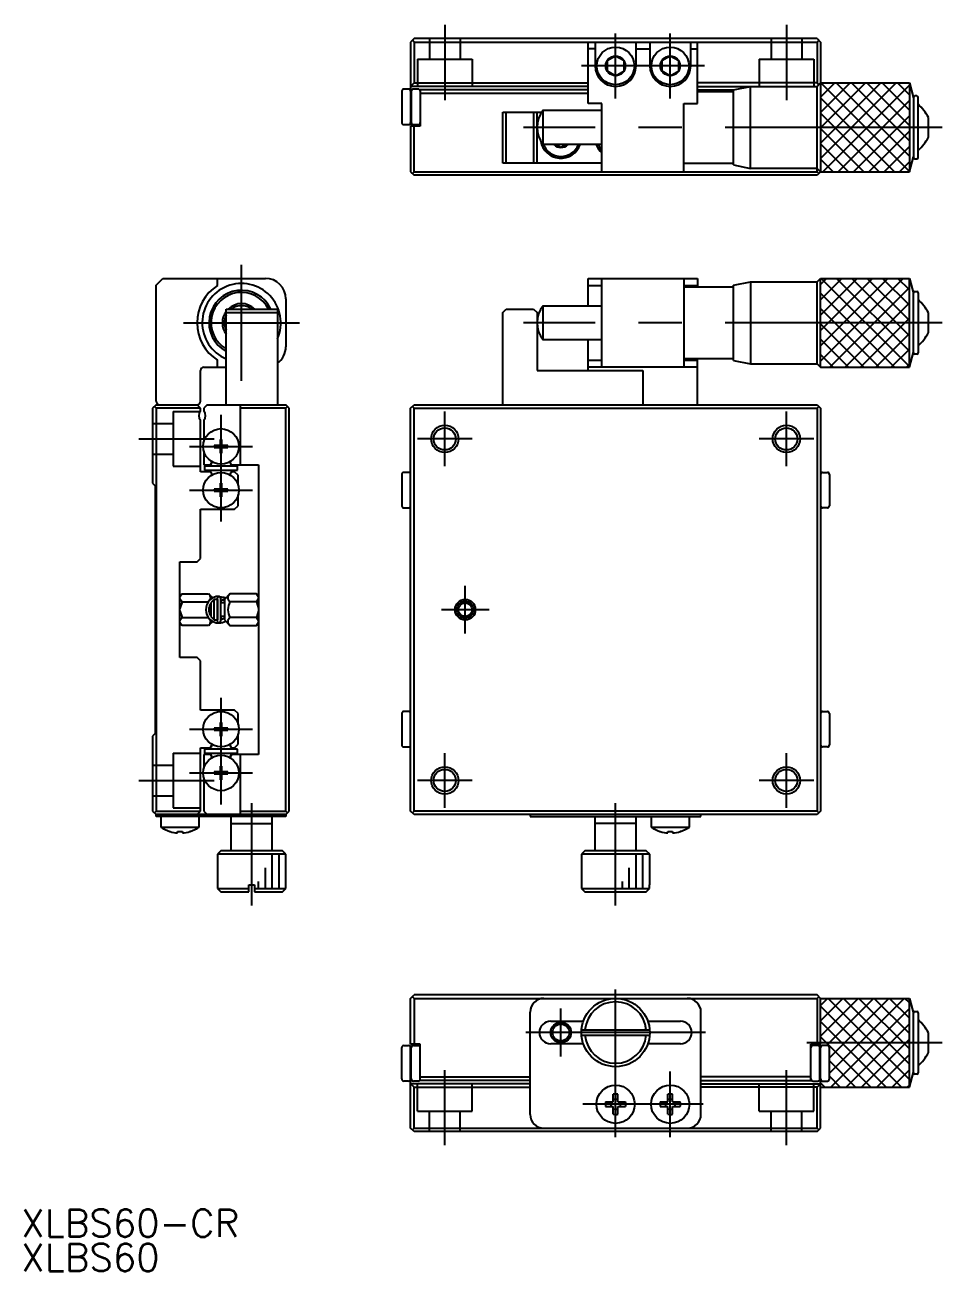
# Model space of a CAD drawing. Extents: x 1 to 263, y 0 to 182.
# Drawn here: x 0.5 to 134.8, y 0 to 182.4 of the extents above; entities that cross this region are included whole.
import ezdxf

# ---------------------------------------------------------------- set-up
doc = ezdxf.new("R2010")
doc.units = 0
doc.linetypes.add('CENTER', pattern=[50.8, 31.75, -6.35, 6.35, -6.35])
doc.linetypes.add('DASHED', pattern=[19.05, 12.7, -6.35])
doc.layers.get('0').update_dxf_attribs({"linetype": 'CONTINUOUS'})
doc.layers.add('CENTER', color=1, linetype='CENTER')
doc.styles.get("Standard").update_dxf_attribs({"font": 'txt.shx', "height": 3, "bigfont": 'bigfont.shx'})

# ---------------------------------------------------------------- blocks, each defined once
blk = doc.blocks.new('*U5')
at = {"color": 7, "linetype": 'CONTINUOUS'}
blk.add_text('XLBS60-CR', height=4, dxfattribs=at).set_placement((0, 5))
blk = doc.blocks.new('*U6')
at = {"color": 7, "linetype": 'CONTINUOUS'}
blk.add_text('XLBS60', height=4, dxfattribs=at).set_placement((0, 0))

msp = doc.modelspace()

# ---------------------------------------------------------------- linework, layer by layer
at = {"color": 7, "linetype": 'CONTINUOUS'}
for p, q in [((57.47, 180.42), (56.97, 179.92)), ((56.97, 179.92), (56.97, 167.92)), ((57.47, 179.92), (57.22, 180.17)), ((116.47, 180.42), (57.47, 180.42)), ((57.47, 179.92), (57.47, 173.92)), ((57.47, 179.92), (116.47, 179.92)), ((82.97, 170.92), (82.97, 179.92)), ((83.97, 178.92), (82.97, 178.92)), ((83.97, 179.92), (83.97, 176.42)), ((89.97, 176.42), (89.97, 179.92)), ((89.97, 178.92), (91.97, 178.92)), ((91.97, 179.92), (91.97, 176.42)), ((97.97, 176.42), (97.97, 179.92)), ((97.97, 178.92), (98.97, 178.92)), ((98.97, 170.92), (98.97, 179.92)), ((116.47, 180.42), (116.97, 179.92)), ((116.47, 179.92), (116.72, 180.17)), ((116.47, 179.92), (116.47, 173.92)), ((116.97, 179.92), (116.97, 160.92)), ((86.97, 177.86), (85.72, 177.14)), ((85.72, 177.14), (85.72, 175.7)), ((88.22, 177.14), (86.97, 177.86)), ((88.22, 175.7), (88.22, 177.14)), ((94.97, 177.86), (93.72, 177.14)), ((93.72, 177.14), (93.72, 175.7)), ((96.22, 177.14), (94.97, 177.86)), ((96.22, 175.7), (96.22, 177.14)), ((85.72, 175.7), (86.97, 174.98)), ((86.97, 174.98), (88.22, 175.7)), ((93.72, 175.7), (94.97, 174.98)), ((94.97, 174.98), (96.22, 175.7)), ((57.47, 173.92), (56.97, 173.42)), ((82.97, 173.42), (56.97, 173.42)), ((57.47, 173.92), (82.97, 173.92)), ((116.47, 173.92), (98.97, 173.92)), ((98.97, 173.42), (116.47, 173.42)), ((104.22, 172.92), (106.72, 173.42)), ((106.72, 161.42), (106.72, 173.42)), ((116.47, 173.92), (116.72, 173.67)), ((116.47, 173.42), (116.97, 173.92)), ((116.47, 161.42), (116.47, 173.42)), ((116.97, 173.92), (129.97, 173.92)), ((116.97, 173.92), (116.97, 160.92)), ((129.97, 173.92), (130.56, 171.72)), ((129.97, 173.92), (129.97, 160.92)), ((55.67, 172.72), (55.67, 168.12)), ((56.67, 173.02), (55.97, 173.02)), ((56.97, 171.97), (57.07, 171.97)), ((56.97, 171.84), (57.07, 171.84)), ((57.07, 172.72), (57.07, 168.12)), ((58.07, 173.02), (57.37, 173.02)), ((82.97, 172.92), (58.37, 172.92)), ((58.37, 172.92), (58.37, 167.62)), ((58.37, 172.42), (82.97, 172.42)), ((98.97, 172.92), (104.22, 172.92)), ((98.97, 172.67), (104.22, 172.67)), ((104.22, 161.92), (104.22, 172.92)), ((130.56, 171.82), (130.56, 163.02)), ((131.06, 172.02), (130.76, 172.02)), ((131.26, 163.02), (131.26, 171.82)), ((56.97, 170.42), (57.07, 170.42)), ((70.47, 162.17), (70.47, 169.67)), ((70.47, 169.67), (76.16, 169.67)), ((70.97, 162.17), (70.97, 169.67)), ((74.97, 169.67), (74.97, 162.17)), ((75.47, 162.17), (75.47, 169.67)), ((76.35, 169.92), (84.97, 169.92)), ((76.35, 164.92), (76.35, 169.92)), ((84.97, 170.92), (82.97, 170.92)), ((84.97, 160.92), (84.97, 170.92)), ((96.97, 160.92), (96.97, 170.92)), ((96.97, 170.92), (98.97, 170.92)), ((56.97, 169), (57.07, 169)), ((56.97, 168.87), (57.07, 168.87)), ((56.97, 168.42), (57.07, 168.42)), ((56.97, 167.92), (57.15, 167.92)), ((58.29, 167.92), (58.37, 167.92)), ((132.77, 165.98), (132.77, 168.86)), ((55.97, 167.82), (56.67, 167.82)), ((58.37, 167.62), (56.97, 167.62)), ((56.97, 167.62), (56.97, 160.92)), ((57.37, 167.82), (58.07, 167.82)), ((57.47, 160.92), (57.47, 167.62)), ((116.47, 160.92), (116.47, 167.62)), ((84.97, 164.92), (76.35, 164.92)), ((78.97, 164.48), (78.2, 164.92)), ((79.74, 164.92), (78.97, 164.48)), ((129.97, 160.92), (130.56, 163.12)), ((130.76, 162.82), (131.06, 162.82)), ((56.97, 160.92), (57.47, 160.42)), ((57.47, 160.92), (57.22, 160.67)), ((57.47, 160.92), (116.47, 160.92)), ((84.97, 162.17), (70.47, 162.17)), ((96.97, 162.17), (104.22, 162.17)), ((104.22, 161.92), (106.72, 161.42)), ((116.47, 161.42), (106.72, 161.42)), ((116.47, 161.42), (116.97, 160.92)), ((116.97, 160.92), (116.47, 160.42)), ((116.47, 160.92), (116.72, 160.67)), ((116.97, 160.92), (129.97, 160.92)), ((116.47, 160.42), (57.47, 160.42)), ((19.71, 144.32), (20.71, 145.32)), ((19.71, 127.32), (19.71, 144.32)), ((20.71, 145.32), (35.71, 145.32)), ((28.71, 144.3), (28.71, 145.32)), ((82.97, 141.32), (82.97, 145.32)), ((82.97, 145.32), (98.97, 145.32)), ((82.97, 144.3), (84.97, 144.3)), ((84.97, 132.32), (84.97, 145.32)), ((96.97, 145.32), (96.97, 132.32)), ((96.97, 144.3), (98.97, 144.3)), ((98.97, 145.32), (98.97, 144.07)), ((104.22, 144.32), (106.72, 144.82)), ((104.22, 133.32), (104.22, 144.32)), ((106.72, 144.82), (116.47, 144.82)), ((106.72, 144.82), (106.72, 132.82)), ((116.47, 144.82), (116.97, 145.32)), ((116.47, 132.82), (116.47, 144.82)), ((116.97, 145.32), (129.97, 145.32)), ((116.97, 132.32), (116.97, 145.32)), ((129.97, 145.32), (130.56, 143.12)), ((129.97, 132.32), (129.97, 145.32)), ((38.71, 142.32), (38.71, 135.32)), ((96.97, 144.07), (104.22, 144.07)), ((130.56, 134.42), (130.56, 143.22)), ((130.76, 143.42), (131.06, 143.42)), ((131.26, 143.22), (131.26, 134.42)), ((29.96, 126.82), (29.96, 140.82)), ((29.96, 140.82), (37.46, 140.82)), ((37.46, 140.82), (37.46, 126.82)), ((70.47, 140.32), (70.97, 140.82)), ((70.97, 140.82), (74.97, 140.82)), ((74.97, 140.82), (75.47, 140.32)), ((76.35, 136.32), (76.35, 141.32)), ((76.35, 141.32), (84.97, 141.32)), ((29.96, 140.32), (37.46, 140.32)), ((70.47, 126.82), (70.47, 140.32)), ((75.47, 140.32), (75.47, 131.82)), ((132.77, 137.38), (132.77, 140.26)), ((84.97, 136.32), (76.35, 136.32)), ((82.97, 131.82), (82.97, 136.32)), ((28.71, 132.32), (28.71, 133.34)), ((82.97, 133.34), (84.97, 133.34)), ((96.97, 133.57), (104.22, 133.57)), ((96.97, 133.34), (98.97, 133.34)), ((98.97, 126.82), (98.97, 133.57)), ((104.22, 133.32), (106.72, 132.82)), ((129.97, 132.32), (130.56, 134.52)), ((131.06, 134.22), (130.76, 134.22)), ((26.21, 127.32), (26.21, 131.82)), ((26.71, 132.32), (29.96, 132.32)), ((75.47, 131.82), (90.97, 131.82)), ((98.97, 132.32), (82.97, 132.32)), ((90.97, 131.82), (90.97, 126.82)), ((106.72, 132.82), (116.47, 132.82)), ((116.47, 132.82), (116.97, 132.32)), ((116.97, 132.32), (129.97, 132.32)), ((19.71, 126.82), (19.21, 126.32)), ((19.21, 126.32), (19.21, 115.32)), ((19.71, 126.32), (19.46, 126.57)), ((19.71, 126.82), (25.71, 126.82)), ((26.21, 126.32), (19.71, 126.32)), ((19.71, 126.32), (19.71, 67.32)), ((26.21, 126.32), (25.71, 126.82)), ((26.21, 125.88), (26.21, 126.32)), ((27.21, 126.82), (26.71, 126.32)), ((26.71, 126.32), (26.71, 125.88)), ((27.21, 126.82), (38.71, 126.82)), ((32.01, 126.82), (32.01, 118.02)), ((38.71, 126.32), (32.01, 126.32)), ((39.21, 126.32), (38.71, 126.82)), ((38.71, 126.32), (38.96, 126.57)), ((38.71, 67.32), (38.71, 126.32)), ((39.21, 67.32), (39.21, 126.32)), ((56.97, 126.32), (57.47, 126.82)), ((56.97, 67.32), (56.97, 126.32)), ((57.47, 126.32), (57.22, 126.57)), ((57.47, 126.82), (116.47, 126.82)), ((57.47, 126.32), (116.47, 126.32)), ((57.47, 67.32), (57.47, 126.32)), ((116.47, 126.82), (116.97, 126.32)), ((116.47, 126.32), (116.72, 126.57)), ((116.47, 126.32), (116.47, 67.32)), ((116.97, 126.32), (116.97, 67.32)), ((26.21, 117.02), (26.21, 124.56)), ((26.71, 124.56), (26.71, 121.43)), ((29.01, 120.87), (28.21, 120.87)), ((28.21, 120.87), (28.21, 120.58)), ((28.21, 120.58), (29.01, 120.58)), ((28.74, 120.87), (28.74, 120.58)), ((29.36, 121.72), (29.07, 121.72)), ((29.07, 121.72), (29.07, 120.93)), ((29.36, 121.19), (29.07, 121.19)), ((29.07, 120.52), (29.07, 119.72)), ((29.36, 120.93), (29.36, 121.72)), ((29.36, 119.72), (29.36, 120.52)), ((30.21, 120.87), (29.42, 120.87)), ((29.42, 120.58), (30.21, 120.58)), ((29.68, 120.58), (29.68, 120.87)), ((30.21, 120.58), (30.21, 120.87)), ((26.71, 120.01), (26.71, 118.02)), ((29.07, 120.25), (29.36, 120.25)), ((29.07, 119.72), (29.36, 119.72)), ((27.66, 117.02), (26.21, 117.02)), ((26.71, 118.02), (27.66, 118.02)), ((31.61, 117.82), (26.81, 117.82)), ((26.81, 117.82), (26.81, 117.22)), ((26.81, 117.22), (31.61, 117.22)), ((27.66, 118.02), (27.84, 118.32)), ((27.66, 117.02), (27.79, 116.8)), ((30.76, 118.02), (30.59, 118.32)), ((30.76, 117.02), (30.64, 116.8)), ((30.76, 118.02), (34.71, 118.02)), ((31.21, 117.02), (30.76, 117.02)), ((31.71, 116.52), (31.21, 117.02)), ((31.61, 117.22), (31.61, 117.82)), ((34.71, 118.02), (34.71, 75.62)), ((56.67, 116.92), (55.97, 116.92)), ((117.27, 116.92), (117.97, 116.92)), ((19.21, 115.32), (19.56, 114.97)), ((19.56, 114.97), (19.56, 78.67)), ((29.36, 115.32), (29.07, 115.32)), ((29.07, 115.32), (29.07, 114.53)), ((29.36, 114.53), (29.36, 115.32)), ((31.71, 115.03), (31.71, 116.52)), ((55.67, 116.62), (55.67, 112.02)), ((118.27, 116.62), (118.27, 112.02)), ((29.01, 114.47), (28.21, 114.47)), ((28.21, 114.47), (28.21, 114.18)), ((28.21, 114.18), (29.01, 114.18)), ((28.74, 114.47), (28.74, 114.18)), ((29.36, 114.79), (29.07, 114.79)), ((29.07, 114.12), (29.07, 113.32)), ((29.07, 113.85), (29.36, 113.85)), ((29.07, 113.32), (29.36, 113.32)), ((29.36, 113.32), (29.36, 114.12)), ((30.21, 114.47), (29.42, 114.47)), ((29.42, 114.18), (30.21, 114.18)), ((29.68, 114.18), (29.68, 114.47)), ((30.21, 114.18), (30.21, 114.47)), ((31.71, 112.02), (31.71, 113.61)), ((26.21, 104.32), (26.21, 111.52)), ((26.21, 111.52), (31.21, 111.52)), ((31.21, 111.52), (31.71, 112.02)), ((55.97, 111.72), (56.67, 111.72)), ((117.97, 111.72), (117.27, 111.72)), ((25.71, 103.82), (26.21, 104.32)), ((23.21, 89.82), (23.21, 103.82)), ((23.21, 103.82), (25.71, 103.82)), ((23.21, 98.83), (23.51, 99.13)), ((23.51, 99.13), (23.21, 98.65)), ((23.51, 99.13), (27.4, 99.13)), ((27.4, 99.13), (28, 98.53)), ((28.71, 95.1), (28.71, 98.55)), ((28.98, 98.77), (29.49, 98.67)), ((29.16, 98.61), (29.17, 98.61)), ((29.16, 98.55), (29.16, 95.1)), ((29.17, 98.61), (29.2, 98.63)), ((29.2, 98.63), (29.23, 98.64)), ((29.23, 98.64), (29.27, 98.65)), ((29.27, 98.65), (29.3, 98.66)), ((29.3, 98.66), (29.34, 98.66)), ((29.34, 98.66), (29.37, 98.66)), ((29.37, 98.66), (29.41, 98.67)), ((29.41, 98.67), (29.44, 98.67)), ((29.44, 98.67), (29.48, 98.67)), ((29.48, 98.67), (29.52, 98.66)), ((29.52, 98.66), (29.55, 98.66)), ((29.55, 98.66), (29.59, 98.65)), ((29.59, 98.65), (29.62, 98.64)), ((29.62, 98.64), (29.69, 98.62)), ((29.69, 98.62), (29.72, 98.61)), ((29.71, 98.52), (29.7, 98.51)), ((30.52, 99.13), (29.71, 98.32)), ((29.72, 98.55), (29.71, 98.54)), ((29.71, 98.54), (29.71, 98.52)), ((29.72, 98.61), (29.72, 98.61)), ((29.72, 98.61), (29.72, 98.6)), ((29.91, 98.51), (29.72, 98.61)), ((29.72, 98.6), (29.72, 98.6)), ((29.72, 98.6), (29.72, 98.6)), ((29.72, 98.6), (29.72, 98.59)), ((29.72, 98.59), (29.72, 98.58)), ((29.72, 98.58), (29.72, 98.57)), ((29.72, 98.57), (29.72, 98.56)), ((29.72, 98.56), (29.72, 98.55)), ((34.41, 99.13), (30.52, 99.13)), ((34.71, 98.83), (34.41, 99.13)), ((34.41, 99.13), (34.71, 98.65)), ((23.21, 98.46), (23.51, 97.98)), ((23.51, 97.98), (23.21, 97.01)), ((23.51, 97.98), (27.37, 97.98)), ((28.21, 98.32), (27.71, 97.82)), ((27.71, 97.82), (27.71, 95.82)), ((28.71, 98.32), (28.21, 98.32)), ((28.21, 95.32), (28.21, 98.32)), ((28.71, 98.32), (28.71, 95.32)), ((29.71, 97.82), (29.16, 97.82)), ((29.21, 97.82), (29.21, 98.1)), ((29.55, 98.2), (29.54, 98.19)), ((29.71, 98.11), (29.54, 98.19)), ((29.56, 98.2), (29.55, 98.2)), ((29.55, 98.2), (29.55, 98.2)), ((29.57, 98.22), (29.56, 98.21)), ((29.56, 98.21), (29.56, 98.2)), ((29.58, 98.24), (29.57, 98.23)), ((29.57, 98.23), (29.57, 98.22)), ((29.59, 98.25), (29.58, 98.24)), ((29.6, 98.27), (29.59, 98.26)), ((29.59, 98.26), (29.59, 98.25)), ((29.59, 98.25), (29.59, 98.25)), ((29.62, 98.3), (29.6, 98.27)), ((29.63, 98.34), (29.62, 98.3)), ((29.65, 98.37), (29.63, 98.34)), ((29.67, 98.41), (29.65, 98.37)), ((29.68, 98.44), (29.67, 98.41)), ((29.69, 98.48), (29.68, 98.44)), ((29.7, 98.51), (29.69, 98.48)), ((29.71, 98.32), (29.71, 95.32)), ((34.41, 97.98), (30.52, 97.98)), ((34.71, 98.46), (34.41, 97.98)), ((34.41, 97.98), (34.71, 97.01)), ((23.21, 96.63), (23.51, 95.67)), ((23.51, 95.67), (23.21, 95.19)), ((23.21, 94.99), (23.51, 94.51)), ((23.51, 95.67), (27.37, 95.67)), ((28, 95.11), (27.4, 94.51)), ((27.71, 95.82), (28.21, 95.32)), ((28.21, 95.32), (28.71, 95.32)), ((29.71, 95.82), (29.16, 95.82)), ((29.71, 95.53), (29.16, 95.34)), ((29.21, 95.82), (29.21, 95.54)), ((29.71, 95.32), (30.52, 94.51)), ((34.41, 95.67), (30.52, 95.67)), ((34.71, 96.63), (34.41, 95.67)), ((34.41, 95.67), (34.71, 95.19)), ((34.71, 94.99), (34.41, 94.51)), ((23.51, 94.51), (23.21, 94.81)), ((27.4, 94.51), (23.51, 94.51)), ((30.52, 94.51), (34.41, 94.51)), ((34.41, 94.51), (34.71, 94.81)), ((25.71, 89.82), (23.21, 89.82)), ((26.21, 89.32), (25.71, 89.82)), ((26.21, 82.12), (26.21, 89.32)), ((31.21, 82.12), (26.21, 82.12)), ((31.71, 81.62), (31.21, 82.12)), ((29.36, 80.32), (29.07, 80.32)), ((29.07, 80.32), (29.07, 79.53)), ((29.36, 79.53), (29.36, 80.32)), ((31.71, 80.03), (31.71, 81.62)), ((55.67, 81.62), (55.67, 77.02)), ((56.67, 81.92), (55.97, 81.92)), ((117.27, 81.92), (117.97, 81.92)), ((118.27, 81.62), (118.27, 77.02)), ((19.56, 78.67), (19.21, 78.32)), ((29.01, 79.47), (28.21, 79.47)), ((28.21, 79.47), (28.21, 79.18)), ((28.21, 79.18), (29.01, 79.18)), ((28.74, 79.47), (28.74, 79.18)), ((29.36, 79.79), (29.07, 79.79)), ((29.07, 79.12), (29.07, 78.32)), ((29.07, 78.85), (29.36, 78.85)), ((29.36, 78.32), (29.36, 79.12)), ((30.21, 79.47), (29.42, 79.47)), ((29.42, 79.18), (30.21, 79.18)), ((29.68, 79.18), (29.68, 79.47)), ((30.21, 79.18), (30.21, 79.47)), ((31.71, 77.12), (31.71, 78.61)), ((19.21, 78.32), (19.21, 67.32)), ((26.21, 67.32), (26.21, 76.62)), ((26.21, 76.62), (27.66, 76.62)), ((27.66, 76.62), (27.84, 76.92)), ((29.07, 78.32), (29.36, 78.32)), ((30.76, 76.62), (30.59, 76.92)), ((30.76, 76.62), (31.21, 76.62)), ((31.21, 76.62), (31.71, 77.12)), ((55.97, 76.72), (56.67, 76.72)), ((117.97, 76.72), (117.27, 76.72)), ((27.66, 75.62), (26.71, 75.62)), ((26.71, 75.62), (26.71, 73.63)), ((31.61, 76.42), (26.81, 76.42)), ((26.81, 76.42), (26.81, 75.82)), ((26.81, 75.82), (31.61, 75.82)), ((27.66, 75.62), (27.79, 75.4)), ((30.76, 75.62), (30.64, 75.4)), ((34.71, 75.62), (30.76, 75.62)), ((31.61, 75.82), (31.61, 76.42)), ((32.01, 75.62), (32.01, 66.82)), ((29.01, 73.07), (28.21, 73.07)), ((28.21, 73.07), (28.21, 72.78)), ((28.74, 73.07), (28.74, 72.78)), ((29.36, 73.92), (29.07, 73.92)), ((29.07, 73.92), (29.07, 73.13)), ((29.36, 73.39), (29.07, 73.39)), ((29.36, 73.13), (29.36, 73.92)), ((30.21, 73.07), (29.42, 73.07)), ((29.68, 72.78), (29.68, 73.07)), ((30.21, 72.78), (30.21, 73.07)), ((26.71, 72.21), (26.71, 67.32)), ((28.21, 72.78), (29.01, 72.78)), ((29.07, 72.72), (29.07, 71.92)), ((29.07, 72.45), (29.36, 72.45)), ((29.07, 71.92), (29.36, 71.92)), ((29.36, 71.92), (29.36, 72.72)), ((29.42, 72.78), (30.21, 72.78)), ((19.21, 67.32), (19.71, 66.82)), ((19.71, 67.32), (19.46, 67.07)), ((19.71, 67.32), (26.21, 67.32)), ((38.71, 66.82), (19.71, 66.82)), ((19.71, 66.52), (19.71, 66.82)), ((38.71, 66.52), (19.71, 66.52)), ((20.41, 66.52), (20.41, 64.98)), ((25.71, 66.82), (26.21, 67.32)), ((26.01, 64.98), (26.01, 66.52)), ((26.71, 67.32), (27.21, 66.82)), ((30.71, 61.52), (30.71, 66.52)), ((32.01, 67.32), (38.71, 67.32)), ((36.71, 61.52), (36.71, 66.52)), ((38.71, 66.82), (39.21, 67.32)), ((38.71, 67.32), (38.96, 67.07)), ((38.71, 66.82), (38.71, 66.52)), ((57.47, 66.82), (56.97, 67.32)), ((57.47, 67.32), (57.22, 67.07)), ((116.47, 67.32), (57.47, 67.32)), ((116.47, 66.82), (57.47, 66.82)), ((74.47, 66.82), (74.47, 66.52)), ((74.47, 66.52), (99.47, 66.52)), ((83.97, 61.52), (83.97, 66.52)), ((89.97, 61.52), (89.97, 66.52)), ((92.17, 66.52), (92.17, 64.98)), ((97.77, 64.98), (97.77, 66.52)), ((99.47, 66.52), (99.47, 66.82)), ((116.47, 67.32), (116.72, 67.07)), ((116.97, 67.32), (116.47, 66.82)), ((20.41, 64.98), (26.01, 64.98)), ((21.71, 64.35), (21.76, 64.35)), ((22.86, 64.15), (22.86, 64.35)), ((22.86, 64.35), (23.56, 64.35)), ((23.56, 64.35), (23.56, 64.15)), ((24.71, 64.35), (24.67, 64.35)), ((30.71, 65.52), (36.71, 65.52)), ((89.97, 65.52), (83.97, 65.52)), ((92.17, 64.98), (97.77, 64.98)), ((93.47, 64.35), (93.51, 64.35)), ((94.62, 64.15), (94.62, 64.35)), ((94.62, 64.35), (95.32, 64.35)), ((95.32, 64.35), (95.32, 64.15)), ((96.47, 64.35), (96.43, 64.35)), ((29.21, 61.52), (28.71, 61.02)), ((38.71, 61.02), (28.71, 61.02)), ((28.71, 61.02), (28.71, 56.02)), ((38.21, 61.52), (29.21, 61.52)), ((38.71, 61.02), (38.21, 61.52)), ((38.71, 56.02), (38.71, 61.02)), ((82.47, 61.52), (81.97, 61.02)), ((91.97, 61.02), (81.97, 61.02)), ((81.97, 61.02), (81.97, 56.52)), ((91.47, 61.52), (82.47, 61.52)), ((91.97, 61.02), (91.47, 61.52)), ((91.97, 56.52), (91.97, 61.02)), ((28.71, 56.02), (33.31, 56.02)), ((28.71, 56.02), (29.21, 55.52)), ((29.21, 55.52), (33.31, 55.52)), ((33.31, 55.52), (33.31, 56.52)), ((33.31, 56.52), (34.11, 56.52)), ((34.11, 56.52), (34.11, 55.52)), ((34.11, 56.02), (38.71, 56.02)), ((34.11, 55.52), (38.21, 55.52)), ((38.21, 55.52), (38.71, 56.02)), ((81.97, 56.52), (81.99, 56.52)), ((81.99, 56.52), (81.99, 56.02)), ((81.99, 56.02), (91.95, 56.02)), ((81.99, 56.02), (82.49, 55.52)), ((82.49, 55.52), (91.45, 55.52)), ((91.45, 55.52), (91.95, 56.02)), ((91.95, 56.02), (91.95, 56.52)), ((91.95, 56.52), (91.97, 56.52)), ((56.97, 39.92), (57.47, 40.42)), ((57.47, 39.92), (57.22, 40.17)), ((116.47, 40.42), (57.47, 40.42)), ((116.97, 39.92), (116.47, 40.42)), ((116.47, 39.92), (116.72, 40.17)), ((56.97, 33.22), (56.97, 39.92)), ((57.47, 39.92), (57.47, 33.22)), ((57.47, 39.92), (116.47, 39.92)), ((116.47, 39.92), (116.47, 33.22)), ((116.97, 20.92), (116.97, 39.92)), ((116.97, 39.92), (129.97, 39.92)), ((129.97, 39.92), (130.56, 37.72)), ((129.97, 26.92), (129.97, 39.92)), ((74.47, 22.92), (74.47, 37.92)), ((74.47, 22.92), (74.47, 37.92)), ((77.47, 36.57), (82.25, 36.57)), ((91.69, 36.57), (96.47, 36.57)), ((99.47, 22.92), (99.47, 37.92)), ((99.47, 22.92), (99.47, 37.92)), ((130.56, 29.02), (130.56, 37.82)), ((130.76, 38.02), (131.06, 38.02)), ((131.26, 37.82), (131.26, 29.02)), ((81.99, 35.32), (91.95, 35.32)), ((132.77, 31.98), (132.77, 34.86)), ((55.97, 33.02), (56.67, 33.02)), ((58.37, 33.22), (56.97, 33.22)), ((56.97, 20.92), (56.97, 32.92)), ((56.97, 32.92), (57.15, 32.92)), ((57.37, 33.02), (58.07, 33.02)), ((58.29, 32.92), (58.37, 32.92)), ((58.37, 27.92), (58.37, 33.22)), ((82.25, 33.27), (77.47, 33.27)), ((81.99, 34.52), (91.95, 34.52)), ((96.47, 33.27), (91.69, 33.27)), ((115.57, 27.92), (115.57, 33.22)), ((115.57, 33.22), (116.97, 33.22)), ((115.65, 32.92), (115.57, 32.92)), ((116.57, 33.02), (115.87, 33.02)), ((116.97, 32.92), (116.79, 32.92)), ((117.97, 33.02), (117.27, 33.02)), ((55.67, 28.12), (55.67, 32.72)), ((56.97, 32.42), (57.07, 32.42)), ((56.97, 31.97), (57.07, 31.97)), ((56.97, 31.84), (57.07, 31.84)), ((57.07, 28.12), (57.07, 32.72)), ((116.87, 28.12), (116.87, 32.72)), ((116.97, 32.42), (116.87, 32.42)), ((116.97, 31.97), (116.87, 31.97)), ((116.97, 31.84), (116.87, 31.84)), ((118.27, 28.12), (118.27, 32.72)), ((56.97, 30.42), (57.07, 30.42)), ((116.97, 30.42), (116.87, 30.42)), ((56.67, 27.82), (55.97, 27.82)), ((56.97, 29), (57.07, 29)), ((56.97, 28.87), (57.07, 28.87)), ((74.47, 27.42), (56.97, 27.42)), ((57.47, 26.92), (56.97, 27.42)), ((58.07, 27.82), (57.37, 27.82)), ((58.37, 28.42), (74.47, 28.42)), ((74.47, 27.92), (58.37, 27.92)), ((115.57, 28.42), (99.47, 28.42)), ((99.47, 27.92), (115.57, 27.92)), ((99.47, 27.42), (116.97, 27.42)), ((115.87, 27.82), (116.57, 27.82)), ((116.47, 26.92), (116.97, 27.42)), ((116.97, 29), (116.87, 29)), ((116.97, 28.87), (116.87, 28.87)), ((117.27, 27.82), (117.97, 27.82)), ((129.97, 26.92), (130.56, 29.12)), ((131.06, 28.82), (130.76, 28.82)), ((57.47, 20.92), (57.47, 26.92)), ((57.47, 26.92), (74.47, 26.92)), ((86.62, 24.77), (86.62, 25.88)), ((87.32, 24.77), (87.32, 25.88)), ((94.62, 24.77), (94.62, 25.88)), ((95.32, 24.77), (95.32, 25.88)), ((116.47, 26.92), (99.47, 26.92)), ((116.47, 20.92), (116.47, 26.92)), ((116.97, 26.92), (129.97, 26.92)), ((85.51, 24.77), (86.62, 24.77)), ((85.51, 24.07), (86.62, 24.07)), ((86.62, 22.96), (86.62, 24.07)), ((87.32, 24.77), (88.43, 24.77)), ((87.32, 24.07), (88.43, 24.07)), ((87.32, 22.96), (87.32, 24.07)), ((93.51, 24.77), (94.62, 24.77)), ((93.51, 24.07), (94.62, 24.07)), ((94.62, 22.96), (94.62, 24.07)), ((95.32, 24.77), (96.43, 24.77)), ((95.32, 24.07), (96.43, 24.07)), ((95.32, 22.96), (95.32, 24.07)), ((57.47, 20.42), (56.97, 20.92)), ((57.47, 20.92), (57.22, 20.67)), ((57.47, 20.92), (116.47, 20.92)), ((116.47, 20.42), (57.47, 20.42)), ((116.47, 20.42), (116.97, 20.92)), ((116.47, 20.92), (116.72, 20.67))]:
    msp.add_line(p, q, dxfattribs=at)
at = {"color": 3, "linetype": 'DASHED'}
for p, q in [((59.72, 180.42), (59.72, 177.42)), ((64.22, 180.42), (64.22, 177.42)), ((109.72, 180.42), (109.72, 177.42)), ((114.22, 180.42), (114.22, 177.42)), ((57.97, 177.42), (57.97, 173.42)), ((57.97, 177.42), (65.97, 177.42)), ((65.97, 177.42), (65.97, 173.42)), ((107.97, 177.42), (107.97, 173.42)), ((107.97, 177.42), (115.97, 177.42)), ((115.97, 177.42), (115.97, 173.42)), ((19.21, 124.07), (22.21, 124.07)), ((22.21, 125.82), (26.16, 125.82)), ((22.21, 125.82), (22.21, 117.82)), ((19.21, 119.57), (22.21, 119.57)), ((22.21, 117.82), (26.21, 117.82)), ((22.21, 75.82), (26.21, 75.82)), ((22.21, 75.82), (22.21, 67.82)), ((19.21, 74.07), (22.21, 74.07)), ((19.21, 69.57), (22.21, 69.57)), ((22.21, 67.82), (26.21, 67.82)), ((57.97, 23.42), (57.97, 27.42)), ((65.97, 23.42), (65.97, 27.42)), ((107.97, 23.42), (107.97, 27.42)), ((115.97, 23.42), (115.97, 27.42)), ((57.97, 23.42), (65.97, 23.42)), ((59.72, 20.42), (59.72, 23.42)), ((64.22, 20.42), (64.22, 23.42)), ((107.97, 23.42), (115.97, 23.42)), ((109.72, 20.42), (109.72, 23.42)), ((114.22, 20.42), (114.22, 23.42))]:
    msp.add_line(p, q, dxfattribs=at)
at = {"color": 3, "linetype": 'CONTINUOUS'}
for p, q in [((116.97, 171.83), (119.06, 173.92)), ((116.97, 169.58), (121.31, 173.92)), ((116.97, 167.34), (123.55, 173.92)), ((116.97, 165.09), (125.8, 173.92)), ((116.97, 162.85), (128.04, 173.92)), ((129.97, 160.98), (117.03, 173.92)), ((117.29, 160.92), (129.97, 173.6)), ((129.97, 163.22), (119.27, 173.92)), ((129.97, 165.47), (121.52, 173.92)), ((129.97, 167.71), (123.76, 173.92)), ((129.97, 169.96), (126.01, 173.92)), ((129.97, 172.2), (128.25, 173.92)), ((127.78, 160.92), (116.97, 171.73)), ((119.53, 160.92), (129.97, 171.36)), ((125.53, 160.92), (116.97, 169.49)), ((121.78, 160.92), (129.97, 169.11)), ((123.29, 160.92), (116.97, 167.24)), ((124.02, 160.92), (129.97, 166.87)), ((121.04, 160.92), (116.97, 165)), ((126.27, 160.92), (129.97, 164.62)), ((118.8, 160.92), (116.97, 162.75)), ((128.51, 160.92), (129.97, 162.38)), ((116.97, 144.44), (117.85, 145.32)), ((116.97, 142.19), (120.1, 145.32)), ((116.97, 139.94), (122.35, 145.32)), ((116.97, 137.7), (124.59, 145.32)), ((116.97, 135.45), (126.84, 145.32)), ((116.97, 133.21), (129.08, 145.32)), ((129.97, 132.41), (117.06, 145.32)), ((129.97, 134.65), (119.3, 145.32)), ((129.97, 136.9), (121.55, 145.32)), ((129.97, 139.14), (123.79, 145.32)), ((129.97, 141.39), (126.04, 145.32)), ((129.97, 143.63), (128.28, 145.32)), ((127.81, 132.32), (116.97, 143.16)), ((118.33, 132.32), (129.97, 143.97)), ((125.57, 132.32), (116.97, 140.92)), ((120.57, 132.32), (129.97, 141.72)), ((123.32, 132.32), (116.97, 138.67)), ((122.82, 132.32), (129.97, 139.48)), ((125.06, 132.32), (129.97, 137.23)), ((121.08, 132.32), (116.97, 136.43)), ((118.83, 132.32), (116.97, 134.18)), ((127.31, 132.32), (129.97, 134.98)), ((129.55, 132.32), (129.97, 132.74)), ((36.71, 56.02), (36.71, 61.02)), ((37.71, 56.02), (37.71, 61.02)), ((89.97, 56.02), (89.97, 61.02)), ((90.97, 56.02), (90.97, 61.02)), ((35.71, 56.02), (35.71, 59.02)), ((88.97, 56.02), (88.97, 59.02)), ((34.71, 56.02), (34.71, 57.02)), ((87.97, 56.02), (87.97, 57.02)), ((116.97, 38.89), (118, 39.92)), ((116.97, 36.65), (120.24, 39.92)), ((116.97, 34.4), (122.49, 39.92)), ((128.84, 26.92), (116.97, 38.79)), ((117.84, 33.02), (124.74, 39.92)), ((129.97, 28.04), (118.09, 39.92)), ((118.27, 31.21), (126.98, 39.92)), ((118.27, 28.97), (129.23, 39.92)), ((118.47, 26.92), (129.97, 38.42)), ((129.97, 30.28), (120.33, 39.92)), ((129.97, 32.53), (122.58, 39.92)), ((129.97, 34.77), (124.82, 39.92)), ((129.97, 37.02), (127.07, 39.92)), ((129.97, 39.26), (129.31, 39.92)), ((126.6, 26.92), (116.97, 36.55)), ((120.72, 26.92), (129.97, 36.18)), ((124.35, 26.92), (116.97, 34.3)), ((122.96, 26.92), (129.97, 33.93)), ((125.21, 26.92), (129.97, 31.69)), ((122.11, 26.92), (118.27, 30.76)), ((127.45, 26.92), (129.97, 29.44)), ((116.97, 27.66), (117.15, 27.85)), ((117.62, 26.92), (116.97, 27.57)), ((119.86, 26.92), (118.27, 28.51)), ((129.7, 26.92), (129.97, 27.19))]:
    msp.add_line(p, q, dxfattribs=at)
at = {"color": 7, "linetype": 'CONTINUOUS'}
for centre, radius in [((86.97, 176.42), 2.75), ((94.97, 176.42), 2.75), ((86.97, 176.42), 1.44), ((94.97, 176.42), 1.44), ((29.21, 120.72), 2.6), ((61.97, 121.82), 1.62), ((111.97, 121.82), 1.62), ((29.21, 114.32), 2.6), ((64.97, 96.82), 1.23), ((64.97, 96.82), 1), ((29.21, 79.32), 2.6), ((29.21, 72.92), 2.6), ((61.97, 71.82), 1.62), ((111.97, 71.82), 1.62), ((86.97, 34.92), 5), ((78.97, 34.92), 1.23), ((86.97, 24.42), 2.8), ((94.97, 24.42), 2.8)]:
    msp.add_circle(centre, radius, dxfattribs=at)
at = {"color": 3, "linetype": 'CONTINUOUS'}
for centre, radius in [((61.97, 121.82), 2), ((111.97, 121.82), 2), ((64.97, 96.82), 1.5), ((61.97, 71.82), 2), ((111.97, 71.82), 2), ((78.97, 34.92), 1.5)]:
    msp.add_circle(centre, radius, dxfattribs=at)
at = {"color": 7, "linetype": 'CONTINUOUS'}
for centre, radius, start, end in [((86.97, 176.42), 3, 180, 0), ((94.97, 176.42), 3, 180, 0), ((55.97, 172.72), 0.3, 90, 180), ((56.67, 172.72), 0.3, 360, 90), ((57.37, 172.72), 0.3, 90, 180), ((58.07, 172.72), 0.3, 0, 90), ((130.76, 171.82), 0.2, 90, 180), ((131.06, 171.82), 0.2, 0, 90), ((79.47, 167.42), 4, 141.3178, 218.6822), ((125.87, 165.1), 7.85, 28.6152, 46.7208), ((55.97, 168.12), 0.3, 180, 270), ((56.67, 168.12), 0.3, 270, 0), ((57.37, 168.12), 0.3, 180, 270), ((58.07, 168.12), 0.3, 270, 360), ((78.97, 165.92), 3, 189.8815, 340.5288), ((78.97, 165.92), 2.75, 201.3237, 338.6763), ((78.97, 165.92), 1.44, 223.8538, 316.1462), ((86.97, 165.92), 3, 199.4712, 228.1897), ((86.97, 165.92), 2.75, 201.3237, 223.3417), ((125.87, 169.74), 7.85, 313.2792, 331.3848), ((130.76, 163.02), 0.2, 180, 270), ((131.06, 163.02), 0.2, 270, 0), ((32.21, 138.82), 6.5, 122.579, 237.421), ((32.21, 138.82), 5.75, 335.9294, 246.9643), ((35.71, 142.32), 3, 0, 90), ((32.21, 138.82), 4.75, 24.9011, 241.7263), ((32.21, 138.82), 4.45, 26.7076, 239.6276), ((130.76, 143.22), 0.2, 90, 180), ((131.06, 143.22), 0.2, 0, 90), ((32.21, 138.82), 2.8, 143.4725, 216.5275), ((32.21, 138.82), 2.8, 45.5847, 134.4153), ((32.21, 138.82), 2.5, 53.1301, 126.8699), ((79.47, 138.82), 4, 141.3178, 218.6822), ((125.87, 136.5), 7.85, 28.6152, 46.7208), ((32.21, 138.82), 2.5, 154.1581, 205.8419), ((125.87, 141.14), 7.85, 313.2792, 331.3848), ((35.71, 135.32), 3, 305.6853, 360), ((130.76, 134.42), 0.2, 180, 270), ((131.06, 134.42), 0.2, 270, 0), ((26.71, 131.82), 0.5, 90, 180), ((20.21, 127.32), 0.5, 180, 270), ((25.71, 127.32), 0.5, 270, 0), ((26.96, 125.22), 1, 138.5904, 221.4096), ((25.96, 125.22), 1, 318.5904, 41.4096), ((29.01, 120.93), 0.06, 270, 0), ((29.01, 120.52), 0.06, 360, 90), ((29.42, 120.93), 0.06, 180, 270), ((29.42, 120.52), 0.06, 90, 180), ((29.21, 117.52), 1.59, 143.8027, 169.1069), ((29.21, 117.52), 1.59, 190.8931, 216.1973), ((29.33, 117.64), 1.75, 208.6217, 217.006), ((29.33, 117.41), 1.75, 142.9941, 148.6215), ((29.21, 117.52), 1.59, 10.8931, 36.1973), ((29.1, 117.41), 1.75, 31.3785, 37.0059), ((29.21, 117.52), 1.59, 323.8027, 349.1069), ((29.1, 117.64), 1.75, 322.994, 331.3783), ((55.97, 116.62), 0.3, 90, 180), ((56.67, 116.62), 0.3, 360, 90), ((117.27, 116.62), 0.3, 90, 180), ((117.97, 116.62), 0.3, 360, 90), ((29.01, 114.53), 0.06, 270, 0), ((29.01, 114.12), 0.06, 360, 90), ((29.42, 114.53), 0.06, 180, 270), ((29.42, 114.12), 0.06, 90, 180), ((55.97, 112.02), 0.3, 180, 270), ((56.67, 112.02), 0.3, 270, 0), ((117.27, 112.02), 0.3, 180, 270), ((117.97, 112.02), 0.3, 270, 0), ((28.94, 96.82), 1.95, 90.7433, 269.2229), ((26.38, 98.09), 1.46, 30.8801, 44.6127), ((27.16, 98.55), 0.554, 329.0926, 31.283), ((28.94, 98.55), 0.225, 360, 180), ((30.77, 98.55), 0.554, 148.717, 210.9074), ((31.55, 98.09), 1.46, 135.3873, 149.1199), ((28.94, 96.82), 1.5, 144.7293, 215.2707), ((25.4, 96.82), 2.31, 342.5642, 17.4237), ((29.44, 97.95), 0.271, 66.8141, 180.7729), ((32.53, 96.82), 2.31, 150.0163, 209.9837), ((31.5, 98.98), 1.4, 210.5297, 225.8349), ((27.16, 95.09), 0.554, 328.717, 30.9384), ((28.94, 95.1), 0.225, 180, 360), ((28.94, 96.82), 1.95, 270.7814, 299.7569), ((29.44, 95.7), 0.274, 179.6299, 264.6503), ((30.77, 95.09), 0.554, 149.0926, 211.283), ((31.5, 94.66), 1.4, 134.1651, 149.4703), ((26.38, 95.55), 1.46, 315.3886, 329.1199), ((31.55, 95.55), 1.46, 210.8801, 224.6139), ((31.55, 95.55), 1.46, 225.3861, 225.3873), ((55.97, 81.62), 0.3, 90, 180), ((56.67, 81.62), 0.3, 360, 90), ((117.27, 81.62), 0.3, 90, 180), ((117.97, 81.62), 0.3, 360, 90), ((29.01, 79.53), 0.06, 270, 0), ((29.01, 79.12), 0.06, 360, 90), ((29.42, 79.53), 0.06, 180, 270), ((29.42, 79.12), 0.06, 90, 180), ((29.21, 76.12), 1.59, 143.8027, 169.1069), ((29.33, 76.01), 1.75, 142.9941, 148.6215), ((29.21, 76.12), 1.59, 10.8931, 36.1973), ((29.1, 76.01), 1.75, 31.3785, 37.0059), ((55.97, 77.02), 0.3, 180, 270), ((56.67, 77.02), 0.3, 270, 0), ((117.27, 77.02), 0.3, 180, 270), ((117.97, 77.02), 0.3, 270, 0), ((29.21, 76.12), 1.59, 190.8931, 216.1973), ((29.33, 76.24), 1.75, 208.6217, 217.006), ((29.21, 76.12), 1.59, 323.8027, 349.1069), ((29.1, 76.24), 1.75, 322.994, 331.3783), ((29.01, 73.13), 0.06, 270, 0), ((29.42, 73.13), 0.06, 180, 270), ((29.01, 72.72), 0.06, 360, 90), ((29.42, 72.72), 0.06, 90, 180), ((23.21, 69.12), 5, 235.9442, 252.5424), ((23.21, 69.12), 4.99, 252.9961, 265.9761), ((23.21, 69.12), 4.99, 274.0239, 287.0039), ((23.21, 69.12), 5, 287.4576, 304.0558), ((94.97, 69.12), 5, 235.9442, 252.5424), ((94.97, 69.12), 4.99, 252.9961, 265.9761), ((94.97, 69.12), 4.99, 274.0239, 287.0039), ((94.97, 69.12), 5, 287.4576, 304.0558), ((76.47, 37.92), 2, 90, 180), ((76.47, 37.92), 2, 90, 180), ((86.97, 34.92), 4.5, 5.0997, 174.9003), ((97.47, 37.92), 2, 360, 90), ((97.47, 37.92), 2, 360, 90), ((77.47, 34.92), 1.65, 90, 270), ((96.47, 34.92), 1.65, 270, 90), ((130.76, 37.82), 0.2, 90, 180), ((131.06, 37.82), 0.2, 0, 90), ((125.87, 31.1), 7.85, 28.6152, 46.7208), ((55.97, 32.72), 0.3, 90, 180), ((56.67, 32.72), 0.3, 360, 90), ((57.37, 32.72), 0.3, 90, 180), ((58.07, 32.72), 0.3, 0, 90), ((86.97, 34.92), 4.5, 185.0997, 354.9003), ((115.87, 32.72), 0.3, 90, 180), ((116.57, 32.72), 0.3, 360, 90), ((117.27, 32.72), 0.3, 90, 180), ((117.97, 32.72), 0.3, 360, 90), ((125.87, 35.74), 7.85, 313.2792, 331.3848), ((55.97, 28.12), 0.3, 180, 270), ((56.67, 28.12), 0.3, 270, 0), ((57.37, 28.12), 0.3, 180, 270), ((58.07, 28.12), 0.3, 270, 360), ((115.87, 28.12), 0.3, 180, 270), ((116.57, 28.12), 0.3, 270, 0), ((117.27, 28.12), 0.3, 180, 270), ((117.97, 28.12), 0.3, 270, 0), ((130.76, 29.02), 0.2, 180, 270), ((131.06, 29.02), 0.2, 270, 360), ((86.97, 24.42), 1.5, 76.5066, 103.4934), ((94.97, 24.42), 1.5, 76.5066, 103.4934), ((86.97, 24.42), 1.5, 166.5066, 193.4934), ((86.97, 24.42), 0.734, 151.5381, 208.4619), ((86.97, 24.42), 0.734, 61.5382, 118.4619), ((86.97, 24.42), 0.734, 241.5381, 298.4618), ((86.97, 24.42), 0.734, 331.5381, 28.4619), ((86.97, 24.42), 1.5, 346.5066, 13.4934), ((94.97, 24.42), 1.5, 166.5066, 193.4934), ((94.97, 24.42), 0.734, 151.5381, 208.4619), ((94.97, 24.42), 0.734, 61.5382, 118.4619), ((94.97, 24.42), 0.734, 241.5381, 298.4618), ((94.97, 24.42), 0.734, 331.5381, 28.4619), ((94.97, 24.42), 1.5, 346.5066, 13.4934), ((76.47, 22.92), 2, 180, 270), ((76.47, 22.92), 2, 180, 270), ((86.97, 24.42), 1.5, 256.5066, 283.4934), ((94.97, 24.42), 1.5, 256.5066, 283.4934), ((97.47, 22.92), 2, 270, 0), ((97.47, 22.92), 2, 270, 0)]:
    msp.add_arc(centre, radius, start, end, dxfattribs=at)
at = {"layer": 'CENTER', "color": 1, "linetype": 'CENTER'}
for p, q in [((61.97, 182.42), (61.97, 171.42)), ((111.97, 182.42), (111.97, 171.42)), ((86.97, 171.67), (86.97, 181.17)), ((94.97, 171.67), (94.97, 181.17)), ((99.97, 176.42), (81.97, 176.42)), ((134.76, 167.42), (73.47, 167.42)), ((32.21, 130.32), (32.21, 147.32)), ((23.71, 138.82), (40.71, 138.82)), ((134.76, 138.82), (73.47, 138.82)), ((29.21, 125.32), (29.21, 109.72)), ((61.97, 117.82), (61.97, 125.82)), ((111.97, 117.82), (111.97, 125.82)), ((17.21, 121.82), (28.21, 121.82)), ((24.61, 120.72), (33.81, 120.72)), ((65.97, 121.82), (57.97, 121.82)), ((115.97, 121.82), (107.97, 121.82)), ((24.61, 114.32), (33.81, 114.32)), ((64.97, 93.32), (64.97, 100.32)), ((68.47, 96.82), (61.47, 96.82)), ((29.21, 83.92), (29.21, 68.32)), ((24.61, 79.32), (33.81, 79.32)), ((61.97, 67.82), (61.97, 75.82)), ((111.97, 67.82), (111.97, 75.82)), ((17.21, 71.82), (28.21, 71.82)), ((24.61, 72.92), (33.81, 72.92)), ((65.97, 71.82), (57.97, 71.82)), ((115.97, 71.82), (107.97, 71.82)), ((33.71, 53.52), (33.71, 68.52)), ((86.97, 53.52), (86.97, 68.52)), ((86.97, 19.62), (86.97, 41.22)), ((78.97, 31.42), (78.97, 38.42)), ((100.12, 34.92), (73.82, 34.92)), ((134.76, 33.42), (114.97, 33.42)), ((61.97, 18.42), (61.97, 29.42)), ((94.97, 19.62), (94.97, 29.22)), ((111.97, 18.42), (111.97, 29.42)), ((99.77, 24.42), (82.17, 24.42))]:
    msp.add_line(p, q, dxfattribs=at)

# ---------------------------------------------------------------- block references
at = {"color": 7, "linetype": 'CONTINUOUS'}
for name in ['*U5', '*U6']:
    msp.add_blockref(name, (0, 0), dxfattribs=at)

doc.saveas('drawing.dxf')
